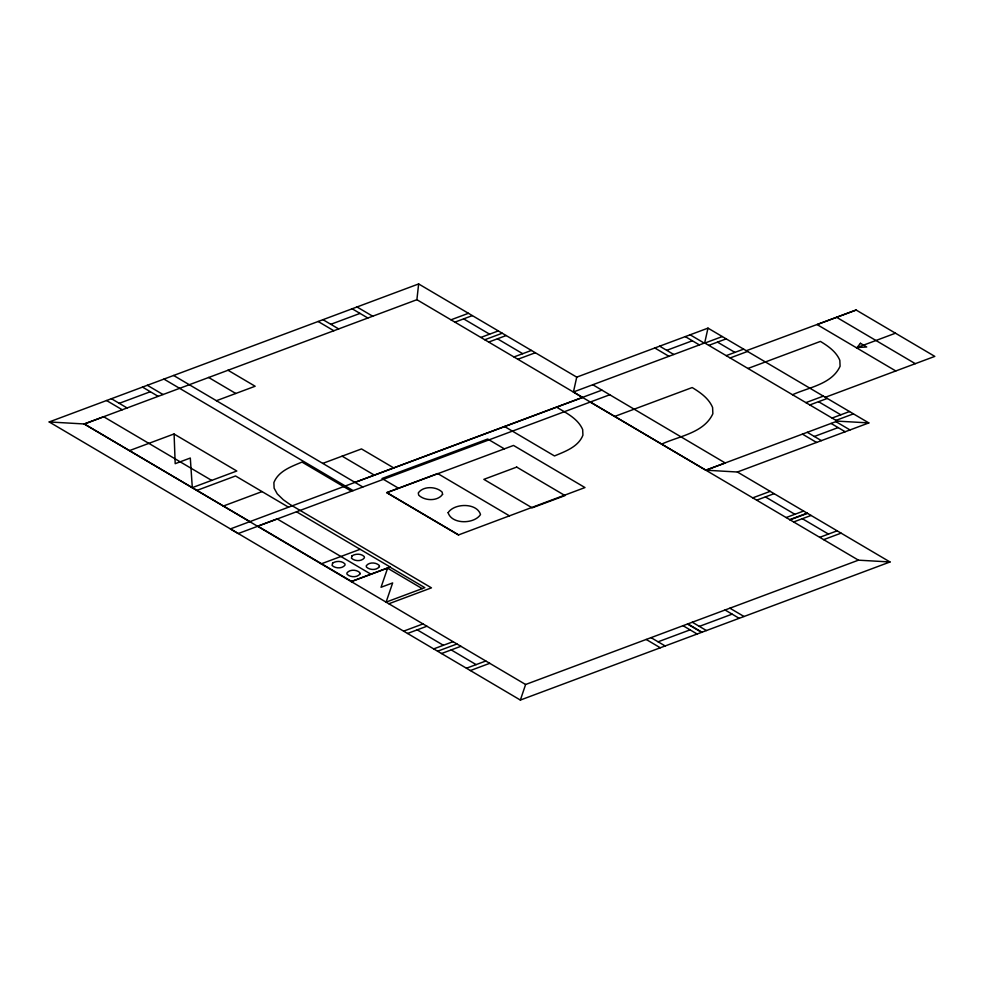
<?xml version="1.0" encoding="UTF-8"?>
<svg xmlns="http://www.w3.org/2000/svg" width="984" height="984" viewBox="0 0 984 984"><rect width="100%" height="100%" fill="white"/><g stroke="black" fill="none" stroke-linecap="round" stroke-linejoin="round"><path stroke-width="1.48" d="M416.896 299.702L418.643 283.945L576.735 377.143L707.988 328.127L868.811 422.923L737.385 472.012L705.848 470.192L416.896 299.702L84.243 423.969L49.2 421.952L520.364 700.054L890.003 561.975L737.385 472.012M354.966 482.381L582.553 397.511L573.438 391.976L576.735 377.143M573.438 391.976L704.679 342.949L707.988 328.127M520.364 700.054L525.616 684.495L858.454 560.167L890.003 561.975M387.659 568.051L381.042 587.276L392.653 582.934L386.097 602.122L424.817 587.657L390.045 567.165M49.2 421.952L418.643 283.945M119.249 403.329L150.343 391.718M330.821 324.302L360.009 313.404M84.353 423.993L103.714 416.761L211.671 480.401M216.418 400.709L255.139 386.245L227.944 370.205M451.004 319.812L468.433 313.306M454.928 322.125L472.345 315.618M129.494 450.598L173.983 433.981L236.8 471.016L192.31 487.633L190.306 458.027L175.189 463.685L174.094 434.042M480.893 337.426L498.31 330.919M484.804 339.738L502.234 333.232M488.728 342.051L506.157 335.544M513.992 356.946L531.422 350.427M517.916 359.246L535.333 352.739M196.825 490.438L235.545 475.973L288.521 507.203M322.777 463.39L361.509 448.925L393.711 467.904M223.306 506.059L262.027 491.594M666.721 350.341L692.342 340.772M704.864 343.072L722.293 336.553M708.788 345.372L726.217 338.865M601.9 390.144L230.404 528.912L238.251 533.537L609.748 394.768M726.204 355.642L743.633 349.136M825.318 397.29L934.8 356.392L856.141 310.022L817.126 324.597L895.797 370.968M730.128 357.955L747.557 351.448M614.779 416.404L692.183 387.548C700.337 392.505 708.8 398.372 712.601 407.487L712.859 413.747C703.917 433.071 679.009 436.06 661.691 444.116M747.963 368.471L820.41 341.411C828.171 346.11 836.203 351.669 839.832 360.316L840.09 366.257C831.849 384.313 808.725 387.29 792.538 394.744M856.461 347.782L895.465 333.207M321.19 563.857L360.033 549.343M805.908 402.628L823.337 396.122M809.832 404.941L827.261 398.434M351.202 581.544L390.045 567.042M351.325 581.63L390.304 567.067L296.504 511.778M832.083 418.052L849.512 411.546M836.006 420.365L853.436 413.858M868.811 422.923L837.261 421.115L705.848 470.192L725.22 462.972L592.811 384.756M814.334 436.478L838.122 427.585M388.852 603.758L431.447 587.854L289.825 504.362L283.306 499.749L277.254 493.87L274.118 488.15L273.884 482.603C278.411 471.028 291.412 466.539 302.002 462.074L351.472 491.237M752.772 497.855L770.201 491.348M403.624 631.15L422.997 623.918M756.684 500.167L774.113 493.661M407.548 633.462L426.921 626.23M433.698 648.899L453.071 641.666M786.179 517.547L803.596 511.04M437.609 651.211L456.982 643.979M789.721 519.638L807.151 513.131M790.103 519.859L807.52 513.353M441.533 653.524L460.906 646.291M793.645 521.951L811.074 515.444M466.453 668.222L485.825 661.002M819.734 537.338L837.163 530.831M470.364 670.547L489.737 663.314M823.657 539.65L841.086 533.144M658.087 641.802L690.079 629.858M699.366 626.377L732.121 614.151M746.315 350.722L856.141 310.022M836.634 317.315L915.292 363.674M717.496 342.124L734.925 352.395M818.553 401.693L840.791 414.805M704.679 342.949L837.261 421.115M690.116 334.794L704.236 343.121M835.896 421.619L850.016 429.947M685.282 336.602L699.403 344.929M831.062 423.428L845.182 431.755M807.274 432.308L821.394 440.635M659.661 346.171L673.782 354.498M802.44 434.116L816.56 442.443M654.815 347.979L668.936 356.306M463.636 318.865L489.601 334.179M497.449 338.791L522.701 353.687M765.404 496.92L794.887 514.3M802.354 518.703L828.454 534.078M590.24 402.05L858.454 560.167M556.489 407.105C566.255 412.997 577.879 418.507 582.676 429.577L582.922 435.186C578.346 446.896 565.197 451.435 554.484 455.949L504.546 426.502M357.007 306.971L372.702 316.221M352.161 308.779L367.856 318.017M322.973 319.677L338.656 328.927M318.139 321.485L333.822 330.735M504.288 448.827L487.683 439.036L382.026 478.507L398.643 488.298M729.907 608.186L744.027 616.501M725.06 609.982L739.181 618.309M692.306 622.22L706.426 630.547M509.503 515.887L437.72 473.562L386.638 492.64L458.433 534.964L584.963 487.56L513.513 445.444L386.983 492.652L458.63 534.878M687.865 623.881L701.986 632.208M687.472 624.028L701.592 632.355M683.019 625.689L697.139 634.016M651.027 637.644L665.147 645.959M208.583 377.438L235.779 393.477M342.137 456.158L374.351 475.137M646.193 639.452L660.313 647.779M173.614 375.47L362.813 487.006M163.934 379.086L353.133 490.622M147.342 385.285L163.037 394.535M142.495 387.093L158.19 396.343M111.401 398.704L127.084 407.954M106.567 400.525L122.25 409.774M387.475 568.125L422.234 588.629M371.054 574.262L277.156 518.912L257.796 526.145L351.694 581.495M249.899 521.631L84.243 423.969L525.616 684.495M417.228 629.846L443.378 645.283M451.213 649.907L476.133 664.618M448.126 512.676C451.693 524.521 474.214 524.263 480.512 514.546C476.945 502.701 454.411 502.959 448.126 512.676M379.443 566.599C376.724 570.499 369.652 570.203 366.442 567.042L366.22 565.837C368.938 561.938 376.011 562.233 379.221 565.406L379.443 566.599M351.977 555.862L351.448 558.199C354.658 561.372 361.731 561.655 364.449 557.768L364.228 556.563C361.177 553.475 355.495 553.574 351.977 555.862M360.07 573.832C357.352 577.743 350.279 577.448 347.069 574.275L346.848 573.082C349.566 569.183 356.638 569.478 359.837 572.639L360.07 573.832M442.579 494.337C437.585 501.496 424.596 500.954 418.692 495.137L418.286 492.935C423.268 485.776 436.269 486.305 442.16 492.135L442.579 494.337M332.604 563.094L332.075 565.443C335.286 568.604 342.358 568.9 345.077 565L344.855 563.807C341.805 560.708 336.11 560.806 332.604 563.094M860.422 343.281L857.113 347.536L866.695 346.983L860.422 343.281M516.698 467.092L483.857 479.356L532.184 507.842L565.013 495.579L516.698 467.092"/></g></svg>
